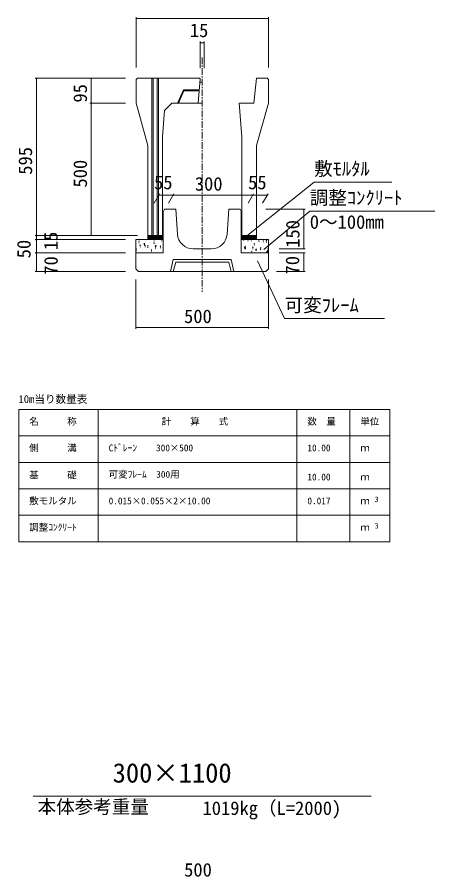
# Model space of a CAD drawing. Units: millimetres on the paper, scale 1:20. Extents: x 2 to 843, y -1 to 593.
# Drawn here: x 318.3 to 397.1, y 324.1 to 486.4 of the extents above; entities that cross this region are included whole.
import ezdxf
from ezdxf.enums import TextEntityAlignment as Align

# ---------------------------------------------------------------- set-up
doc = ezdxf.new("R2010")
doc.units = ezdxf.units.MM
doc.linetypes.add('USER1', pattern=[2, 1.25, -0.25, 0.25, -0.25])
for name, color, linetype, lineweight in [('0_2', 7, 'Continuous', 18), ('D-STR-DIM（寸法）', 7, 'Continuous', 18), ('D-STR-HTXT（旗揚げ）', 4, 'Continuous', 18), ('D-STR-STRn（構造物）', 5, 'Continuous', 18), ('D-STR-TXT（文字）', 7, 'Continuous', 18), ('D-STR（構造物外形線）', 1, 'Continuous', 18)]:
    doc.layers.add(name, color=color, linetype=linetype, lineweight=lineweight)
doc.styles.add('ＭＳ ゴシック', font='')
doc.styles.get('ＭＳ ゴシック').set_extended_font_data('MS Gothic')

msp = doc.modelspace()

# ---------------------------------------------------------------- linework, layer by layer
at = {"layer": '0_2'}
for p, q in [((340.696, 486.136), (340.846, 486.161)), ((340.846, 486.111), (340.696, 486.136)), ((365.546, 486.161), (365.696, 486.136)), ((365.696, 486.136), (365.546, 486.111)), ((352.809, 481.554), (352.959, 481.579)), ((352.959, 481.529), (352.809, 481.554)), ((353.433, 481.579), (353.583, 481.554)), ((353.583, 481.554), (353.433, 481.529)), ((321.874, 474.747), (321.899, 474.897)), ((321.899, 474.897), (321.924, 474.747)), ((332.235, 474.747), (332.26, 474.897)), ((332.26, 474.897), (332.285, 474.747)), ((332.26, 470.147), (332.235, 470.297)), ((332.235, 469.997), (332.26, 470.147)), ((332.285, 470.297), (332.26, 470.147)), ((332.26, 470.147), (332.285, 469.997)), ((344.968, 452.817), (345.118, 452.842)), ((345.118, 452.792), (344.968, 452.817)), ((347.564, 452.842), (347.714, 452.817)), ((347.714, 452.817), (347.564, 452.792)), ((347.714, 452.817), (347.864, 452.842)), ((347.864, 452.792), (347.714, 452.817)), ((362.564, 452.842), (362.714, 452.817)), ((362.714, 452.817), (362.564, 452.792)), ((362.714, 452.817), (362.864, 452.842)), ((362.864, 452.792), (362.714, 452.817)), ((365.312, 452.842), (365.462, 452.817)), ((365.462, 452.817), (365.312, 452.792)), ((372.346, 449.997), (372.371, 450.147)), ((372.371, 450.147), (372.396, 449.997)), ((321.899, 445.147), (321.874, 445.297)), ((321.874, 444.997), (321.899, 445.147)), ((321.924, 445.297), (321.899, 445.147)), ((321.899, 445.147), (321.924, 444.997)), ((332.26, 445.147), (332.235, 445.297)), ((332.285, 445.297), (332.26, 445.147)), ((321.899, 444.397), (321.874, 444.547)), ((321.874, 444.247), (321.899, 444.397)), ((321.924, 444.547), (321.899, 444.397)), ((321.899, 444.397), (321.924, 444.247)), ((321.899, 441.897), (321.874, 442.047)), ((321.874, 441.747), (321.899, 441.897)), ((321.924, 442.047), (321.899, 441.897)), ((321.899, 441.897), (321.924, 441.747)), ((372.371, 442.647), (372.346, 442.797)), ((372.346, 441.747), (372.371, 441.897)), ((372.396, 442.797), (372.371, 442.647)), ((372.371, 441.897), (372.396, 441.747)), ((321.899, 438.397), (321.874, 438.547)), ((321.924, 438.547), (321.899, 438.397)), ((372.371, 438.397), (372.346, 438.547)), ((372.396, 438.547), (372.371, 438.397)), ((340.683, 427.82), (340.833, 427.845)), ((340.833, 427.795), (340.683, 427.82)), ((365.533, 427.845), (365.683, 427.82)), ((365.683, 427.82), (365.533, 427.795))]:
    msp.add_line(p, q, dxfattribs=at)
at = {"layer": '0_2', "color": 9}
for p, q in [((340.696, 486.136), (340.716, 486.136)), ((365.696, 486.136), (365.676, 486.136)), ((352.809, 481.554), (352.829, 481.554)), ((353.583, 481.554), (353.563, 481.554)), ((321.899, 474.897), (321.899, 474.877)), ((332.26, 474.897), (332.26, 474.877)), ((332.26, 470.147), (332.26, 470.167)), ((332.26, 470.147), (332.26, 470.127)), ((344.968, 452.817), (344.988, 452.817)), ((347.714, 452.817), (347.694, 452.817)), ((347.714, 452.817), (347.734, 452.817)), ((362.714, 452.817), (362.694, 452.817)), ((362.714, 452.817), (362.734, 452.817)), ((365.462, 452.817), (365.442, 452.817)), ((372.371, 450.147), (372.371, 450.127)), ((321.899, 445.147), (321.899, 445.167)), ((321.899, 445.147), (321.899, 445.127)), ((332.26, 445.147), (332.26, 445.167)), ((321.899, 444.397), (321.899, 444.417)), ((321.899, 444.397), (321.899, 444.377)), ((321.899, 441.897), (321.899, 441.917)), ((321.899, 441.897), (321.899, 441.877)), ((372.371, 442.647), (372.371, 442.667)), ((372.371, 441.897), (372.371, 441.877)), ((321.899, 438.397), (321.899, 438.417)), ((372.371, 438.397), (372.371, 438.417)), ((340.683, 427.82), (340.703, 427.82)), ((365.683, 427.82), (365.663, 427.82))]:
    msp.add_line(p, q, dxfattribs=at)
at = {"layer": 'D-STR-DIM（寸法）'}
for p, q in [((340.696, 476.897), (340.696, 486.386)), ((340.716, 486.136), (365.676, 486.136)), ((365.696, 476.897), (365.696, 486.386)), ((352.809, 476.748), (352.809, 481.804)), ((353.563, 481.554), (352.829, 481.554)), ((353.583, 476.748), (353.583, 481.804)), ((338.696, 474.897), (321.649, 474.897)), ((321.899, 474.877), (321.899, 445.167)), ((338.696, 474.897), (332.01, 474.897)), ((332.26, 470.167), (332.26, 474.877)), ((338.696, 470.147), (332.01, 470.147)), ((338.696, 470.147), (332.01, 470.147)), ((332.26, 470.127), (332.26, 445.167)), ((344.092, 451.299), (345.113, 453.067)), ((344.988, 452.817), (347.694, 452.817)), ((346.838, 451.299), (347.859, 453.067)), ((346.838, 451.299), (347.859, 453.067)), ((347.734, 452.817), (362.694, 452.817)), ((361.838, 451.299), (362.859, 453.067)), ((361.838, 451.299), (362.859, 453.067)), ((362.734, 452.817), (365.442, 452.817)), ((364.585, 451.299), (365.606, 453.067)), ((365.196, 450.147), (372.621, 450.147)), ((372.371, 450.127), (372.371, 442.667)), ((340.95, 445.147), (321.649, 445.147)), ((340.95, 445.147), (321.649, 445.147)), ((321.899, 445.127), (321.899, 444.417)), ((340.95, 445.147), (332.01, 445.147)), ((338.683, 444.397), (321.649, 444.397)), ((338.683, 444.397), (321.649, 444.397)), ((321.899, 444.377), (321.899, 441.917)), ((338.683, 441.897), (321.649, 441.897)), ((338.683, 441.897), (321.649, 441.897)), ((321.899, 441.877), (321.899, 438.417)), ((367.683, 442.647), (372.621, 442.647)), ((367.683, 441.897), (372.621, 441.897)), ((372.371, 441.877), (372.371, 438.417)), ((338.683, 438.397), (321.649, 438.397)), ((367.183, 438.397), (372.621, 438.397)), ((340.683, 436.897), (340.683, 427.57)), ((365.683, 436.897), (365.683, 427.57)), ((340.703, 427.82), (365.663, 427.82))]:
    msp.add_line(p, q, dxfattribs=at)
at = {"layer": 'D-STR-HTXT（旗揚げ）'}
for p, q in [((361.273, 444.861), (374.308, 455.229)), ((388.97, 455.229), (374.308, 455.229)), ((364.844, 442.502), (373.49, 449.766)), ((397.088, 449.766), (373.49, 449.766)), ((363.652, 440.397), (368.736, 429.486)), ((387.6, 429.486), (368.736, 429.486)), ((318.569, 412.349), (388.569, 412.349)), ((318.569, 387.349), (318.569, 412.349)), ((333.569, 387.349), (333.569, 412.349)), ((371.069, 387.349), (371.069, 412.349)), ((381.069, 396.349), (381.069, 412.349)), ((381.069, 387.349), (381.069, 412.349)), ((388.569, 387.349), (388.569, 412.349)), ((318.569, 407.349), (388.569, 407.349)), ((318.569, 402.349), (388.569, 402.349)), ((318.569, 397.349), (388.569, 397.349)), ((318.569, 392.349), (388.569, 392.349)), ((318.569, 387.349), (388.569, 387.349)), ((321.292, 339.344), (385.075, 339.344))]:
    msp.add_line(p, q, dxfattribs=at)
at = {"layer": 'D-STR-STRn（構造物）', "color": 7, "linetype": 'USER1'}
msp.add_line((353.183, 478.765), (353.183, 434.56), dxfattribs=at)
at = {"layer": 'D-STR-STRn（構造物）'}
for p, q in [((342.95, 444.397), (342.95, 445.147)), ((342.95, 445.098), (343, 445.147)), ((342.95, 444.921), (343.177, 445.147)), ((342.95, 444.744), (343.353, 445.147)), ((342.95, 444.567), (343.53, 445.147)), ((342.957, 444.397), (343.707, 445.147)), ((343.134, 444.397), (343.884, 445.147)), ((343.311, 444.397), (344.061, 445.147)), ((343.487, 444.397), (344.237, 445.147)), ((343.664, 444.397), (344.414, 445.147)), ((343.841, 444.397), (344.591, 445.147)), ((344.018, 444.397), (344.768, 445.147)), ((344.194, 444.397), (344.944, 445.147)), ((344.371, 444.397), (345.121, 445.147)), ((344.548, 444.397), (345.298, 445.147)), ((344.725, 444.397), (345.475, 445.147)), ((344.902, 444.397), (345.652, 445.147)), ((345.078, 444.397), (345.808, 445.127)), ((345.255, 444.397), (345.808, 444.951)), ((345.432, 444.397), (345.808, 444.774)), ((360.558, 445.028), (360.678, 445.147)), ((360.558, 444.851), (360.854, 445.147)), ((360.558, 444.675), (361.031, 445.147)), ((360.558, 444.498), (361.208, 445.147)), ((360.635, 444.397), (361.385, 445.147)), ((360.811, 444.397), (361.561, 445.147)), ((360.988, 444.397), (361.738, 445.147)), ((361.165, 444.397), (361.915, 445.147)), ((361.342, 444.397), (362.092, 445.147)), ((361.519, 444.397), (362.269, 445.147)), ((361.695, 444.397), (362.445, 445.147)), ((361.872, 444.397), (362.622, 445.147)), ((362.049, 444.397), (362.799, 445.147)), ((362.226, 444.397), (362.976, 445.147)), ((362.402, 444.397), (363.152, 445.147)), ((362.579, 444.397), (363.329, 445.147)), ((362.756, 444.397), (363.442, 445.084)), ((362.933, 444.397), (363.442, 444.907)), ((363.11, 444.397), (363.442, 444.73)), ((363.442, 444.397), (363.442, 445.147)), ((340.683, 444.397), (345.808, 444.397)), ((340.683, 444.397), (340.683, 441.897)), ((341.16, 444.098), (341.3, 444.151)), ((341.16, 444.098), (341.259, 444.031)), ((341.22, 443.754), (341.26, 443.874)), ((341.439, 443.288), (341.535, 443.403)), ((341.439, 443.288), (341.558, 443.278)), ((341.519, 443), (341.496, 443.125)), ((342.184, 443.532), (342.34, 443.695)), ((342.184, 443.532), (342.362, 443.505)), ((342.32, 443.282), (342.298, 443.472)), ((342.354, 443.293), (342.494, 443.346)), ((342.354, 443.293), (342.453, 443.225)), ((342.414, 442.948), (342.454, 443.069)), ((342.676, 444.378), (342.673, 444.397)), ((342.873, 443.163), (342.969, 443.278)), ((342.873, 443.163), (342.993, 443.152)), ((344.034, 443.938), (344.174, 443.991)), ((344.034, 443.938), (344.134, 443.87)), ((344.111, 444.253), (344.088, 444.378)), ((344.094, 443.593), (344.135, 443.714)), ((344.308, 443.037), (344.404, 443.152)), ((344.308, 443.037), (344.427, 443.027)), ((344.319, 443.201), (344.475, 443.363)), ((344.319, 443.201), (344.497, 443.174)), ((344.455, 442.951), (344.432, 443.141)), ((345.228, 443.132), (345.368, 443.186)), ((345.228, 443.132), (345.327, 443.065)), ((345.545, 444.127), (345.522, 444.253)), ((345.609, 444.397), (345.808, 444.597)), ((345.775, 444.238), (345.808, 444.339)), ((345.785, 444.397), (345.808, 444.42)), ((365.709, 444.397), (360.558, 444.397)), ((361.048, 444.251), (361.025, 444.377)), ((361.244, 443.035), (361.341, 443.15)), ((361.244, 443.036), (361.364, 443.025)), ((361.28, 442.977), (361.42, 443.03)), ((361.81, 444.397), (361.866, 444.36)), ((361.826, 444.083), (361.867, 444.204)), ((362.482, 444.126), (362.459, 444.251)), ((362.679, 442.91), (362.775, 443.025)), ((362.96, 443.622), (363.1, 443.675)), ((362.96, 443.622), (363.06, 443.555)), ((363.02, 443.277), (363.061, 443.398)), ((363.286, 444.397), (363.442, 444.553)), ((363.836, 444.289), (363.927, 444.397)), ((363.836, 444.289), (363.955, 444.278)), ((363.917, 444), (363.894, 444.126)), ((364.64, 444.267), (364.78, 444.32)), ((364.641, 444.267), (364.74, 444.2)), ((364.701, 443.922), (364.741, 444.043)), ((365.269, 444.199), (365.247, 444.389)), ((365.27, 444.163), (365.367, 444.278)), ((365.27, 444.163), (365.39, 444.153)), ((365.351, 443.875), (365.328, 444)), ((365.709, 444.397), (365.709, 441.897)), ((340.683, 442.651), (340.813, 442.701)), ((340.683, 442.641), (340.773, 442.58)), ((340.733, 442.303), (340.774, 442.424)), ((341.811, 441.897), (341.812, 441.899)), ((342.954, 442.874), (342.931, 442.999)), ((343.547, 442.487), (343.687, 442.541)), ((343.547, 442.487), (343.647, 442.42)), ((343.607, 442.143), (343.648, 442.264)), ((344.388, 442.749), (344.365, 442.874)), ((345.288, 442.788), (345.328, 442.909)), ((345.742, 442.912), (345.808, 442.991)), ((345.742, 442.912), (345.808, 442.906)), ((345.808, 442.702), (345.8, 442.748)), ((361.13, 442.832), (361.285, 442.994)), ((361.13, 442.832), (361.308, 442.805)), ((361.265, 442.582), (361.243, 442.772)), ((361.28, 442.977), (361.379, 442.909)), ((361.325, 442.747), (361.302, 442.872)), ((361.34, 442.632), (361.38, 442.753)), ((362.473, 442.171), (362.613, 442.225)), ((362.473, 442.171), (362.573, 442.104)), ((362.557, 441.897), (362.574, 441.948)), ((362.679, 442.91), (362.798, 442.9)), ((362.76, 442.621), (362.737, 442.747)), ((363.264, 442.501), (363.42, 442.663)), ((363.264, 442.501), (363.442, 442.474)), ((363.4, 442.251), (363.378, 442.441)), ((364.113, 442.784), (364.21, 442.899)), ((364.113, 442.785), (364.233, 442.774)), ((364.154, 442.816), (364.294, 442.87)), ((364.154, 442.816), (364.253, 442.749)), ((364.194, 442.496), (364.171, 442.621)), ((364.214, 442.472), (364.254, 442.593)), ((365.348, 442.011), (365.488, 442.065)), ((365.348, 442.011), (365.447, 441.944)), ((365.399, 442.17), (365.554, 442.332)), ((365.399, 442.17), (365.576, 442.143)), ((365.534, 441.92), (365.512, 442.11)), ((365.548, 442.659), (365.644, 442.774)), ((365.548, 442.659), (365.667, 442.649)), ((365.629, 442.37), (365.606, 442.496))]:
    msp.add_line(p, q, dxfattribs=at)
at = {"layer": 'D-STR-TXT（文字）', "color": 5}
for p, q in [((345.696, 445.147), (345.808, 445.147)), ((360.696, 445.147), (360.558, 445.147))]:
    msp.add_line(p, q, dxfattribs=at)
at = {"layer": 'D-STR（構造物外形線）'}
for p, q in [((340.696, 474.647), (340.946, 474.897)), ((340.696, 474.647), (340.696, 470.147)), ((352.671, 474.897), (340.946, 474.897)), ((343.7, 445.147), (343.7, 474.897)), ((343.95, 474.897), (343.95, 445.147)), ((344.7, 474.897), (344.7, 445.147)), ((344.95, 445.147), (344.95, 474.897)), ((352.809, 474.748), (352.446, 470.147)), ((352.671, 474.897), (352.809, 474.748)), ((352.762, 474.147), (353.183, 474.147)), ((362.933, 470.147), (363.433, 474.897)), ((363.433, 474.897), (365.446, 474.897)), ((365.446, 474.897), (365.696, 474.647)), ((365.696, 474.647), (365.696, 470.147)), ((349.646, 472.647), (348.546, 470.147)), ((349.744, 472.497), (348.71, 470.147)), ((352.643, 472.647), (349.646, 472.647)), ((352.632, 472.497), (349.744, 472.497)), ((340.7, 470.147), (342.95, 462.147)), ((347.446, 470.147), (346.096, 468.797)), ((353.183, 470.147), (347.446, 470.147)), ((360.176, 470.145), (360.683, 463.797)), ((362.933, 470.147), (360.208, 470.147)), ((365.696, 470.147), (363.446, 462.147)), ((346.096, 468.797), (345.696, 463.797)), ((345.696, 463.797), (345.696, 445.147)), ((360.696, 463.797), (360.696, 445.147)), ((342.95, 462.147), (342.95, 450.147)), ((342.95, 462.147), (342.95, 445.147)), ((363.446, 462.147), (363.44, 445.147)), ((363.446, 462.147), (363.442, 450.147)), ((345.808, 449.647), (345.808, 441.897)), ((346.077, 450.147), (345.827, 449.647)), ((346.077, 450.147), (348.202, 450.147)), ((346.077, 450.147), (348.202, 450.147)), ((348.202, 450.147), (348.503, 445.455)), ((358.202, 450.147), (357.889, 445.448)), ((360.327, 450.147), (358.202, 450.147)), ((360.327, 450.147), (360.577, 449.647)), ((360.558, 449.685), (360.558, 441.897)), ((342.95, 445.147), (345.696, 445.147)), ((363.442, 445.147), (360.696, 445.147)), ((340.683, 438.897), (340.683, 441.897)), ((340.683, 441.897), (345.808, 441.897)), ((351.497, 442.648), (354.895, 442.647)), ((365.683, 441.897), (360.558, 441.897)), ((365.683, 441.897), (365.683, 438.897)), ((347.183, 438.397), (347.683, 440.647)), ((347.683, 440.647), (358.683, 440.647)), ((347.683, 438.397), (348.183, 440.147)), ((348.183, 440.147), (358.183, 440.147)), ((358.183, 440.147), (358.683, 438.397)), ((359.183, 438.397), (358.683, 440.647)), ((341.183, 438.397), (340.683, 438.897)), ((365.183, 438.397), (341.183, 438.397)), ((365.183, 438.397), (341.183, 438.397)), ((365.683, 438.897), (365.183, 438.397))]:
    msp.add_line(p, q, dxfattribs=at)
for centre, start, end in [((351.497, 445.648), 183.67103, 269.99614), ((354.895, 445.647), 269.99614, 356.18575)]:
    msp.add_arc(centre, 3, start, end, dxfattribs=at)

# ---------------------------------------------------------------- texts
at = {"layer": 'D-STR-STRn（構造物）', "color": 7, "style": 'ＭＳ ゴシック'}
for s, p in [('15', (350.854, 481.852)), ('55', (344.103, 453.142)), ('300', (351.794, 452.867)), ('55', (361.85, 453.142)), ('500', (349.763, 427.87)), ('500', (349.776, 323.378))]:
    msp.add_text(s, height=2.566, dxfattribs=at).set_placement(p, align=Align.BOTTOM_LEFT)
for s, p in [('95', (332.21, 470.266)), ('595', (321.849, 456.647)), ('500', (332.21, 454.227)), ('150', (372.321, 442.853)), ('15', (326.668, 442.4)), ('50', (321.574, 440.864)), ('70', (326.69, 437.773)), ('70', (372.261, 437.82))]:
    msp.add_text(s, height=2.566, rotation=90, dxfattribs=at).set_placement(p, align=Align.BOTTOM_LEFT)
at = {"layer": 'D-STR-TXT（文字）', "style": 'ＭＳ ゴシック'}
for s, height, p in [('敷ﾓﾙﾀﾙ', 2.566, (374.308, 455.729)), ('調整ｺﾝｸﾘｰﾄ', 2.566, (373.49, 450.266)), ('0～100mm', 2.566, (373.49, 445.675)), ('可変ﾌﾚｰﾑ', 2.566, (368.736, 429.986)), ('10m当り数量表', 1.466, (318.514, 413.112)), ('名\u3000\u3000\u3000称', 1.283, (320.53, 409.051)), ('計\u3000\u3000算\u3000\u3000式', 1.283, (345.534, 409.051)), ('数\u3000量', 1.283, (373.03, 409.051)), ('単位', 1.283, (383.03, 409.051)), ('側\u3000\u3000\u3000溝', 1.283, (320.53, 404.051)), ('Cﾄﾞﾚｰﾝ\u3000\u3000300×500', 1.283, (335.53, 404.051)), ('10.00', 1.283, (373.044, 404.051)), ('ｍ', 1.283, (383.03, 404.051)), ('可変ﾌﾚｰﾑ\u3000300用', 1.283, (335.53, 399.051)), ('基\u3000\u3000\u3000礎', 1.283, (320.53, 398.918)), ('10.00', 1.283, (373.044, 398.551)), ('ｍ', 1.283, (383.03, 398.551)), ('敷モルタル', 1.283, (320.53, 394.051)), ('0.015×0.055×2×10.00', 1.283, (335.53, 394.051)), ('0.017', 1.283, (373.044, 394.051)), ('ｍ', 1.283, (383.03, 394.051)), ('3', 1.026, (385.731, 394.553)), ('調整ｺﾝｸﾘｰﾄ', 1.283, (320.53, 389.051)), ('ｍ', 1.283, (383.03, 389.051)), ('3', 1.026, (385.731, 389.553)), ('300×1100', 3.666, (336.293, 340.792)), ('本体参考重量', 2.566, (322.122, 335.277)), ('1019kg（L=2000)', 2.566, (353.242, 335.013))]:
    msp.add_text(s, height=height, dxfattribs=at).set_placement(p, align=Align.BOTTOM_LEFT)

doc.saveas('drawing.dxf')
